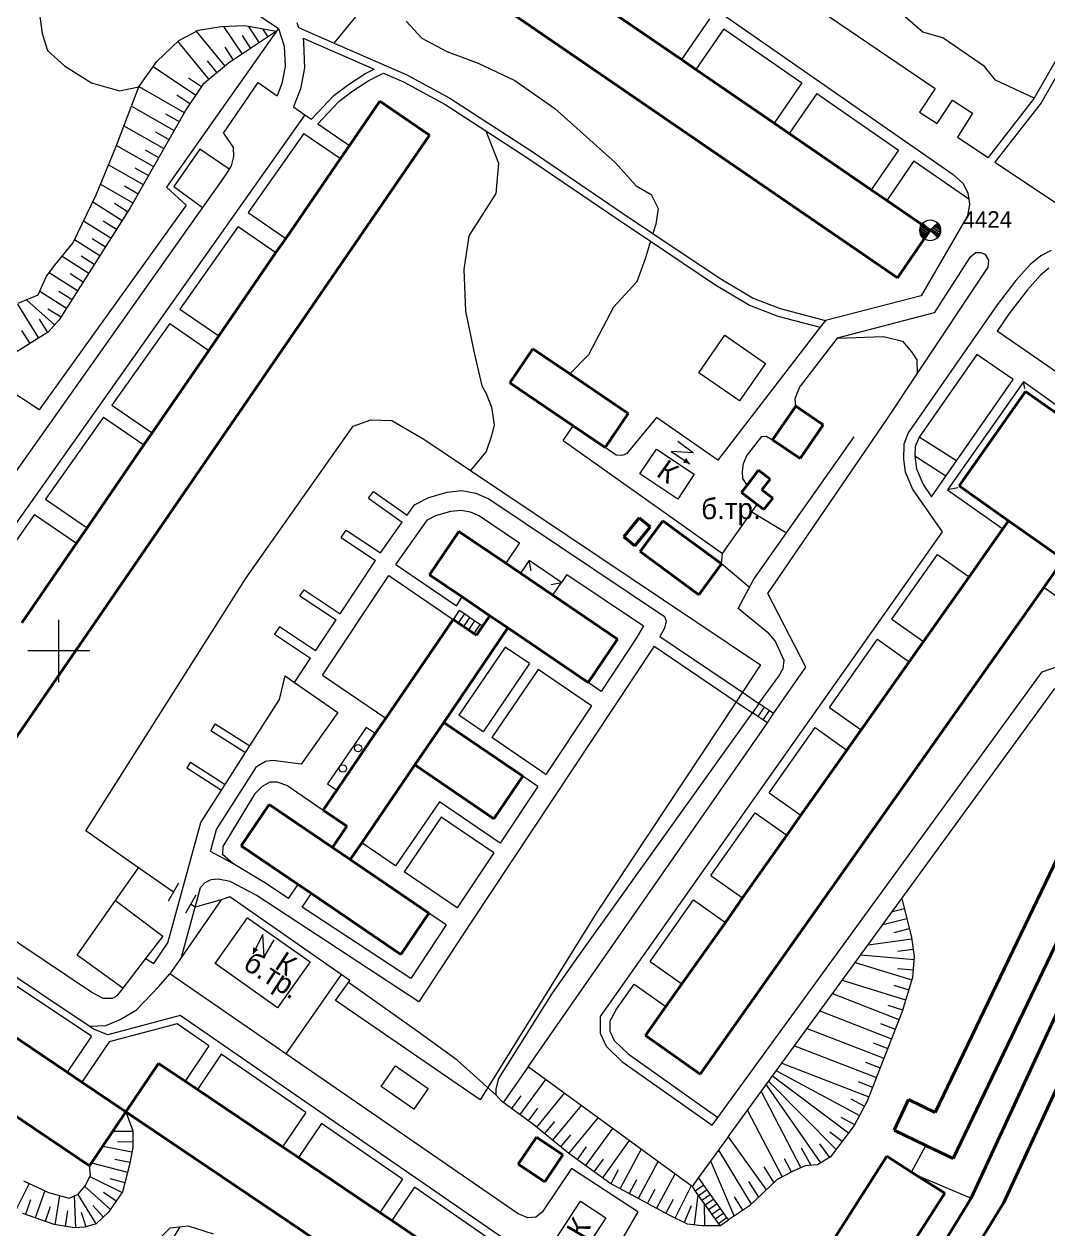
# Model space of a CAD drawing. Extents: x 1000 to 4000, y -5000 to -1000.
# Drawn here: x 1193.3 to 1390.4, y -3511.3 to -3279.3 of the extents above; entities that cross this region are included whole.
import ezdxf
from ezdxf.enums import TextEntityAlignment as Align

# ---------------------------------------------------------------- set-up
doc = ezdxf.new("R2010")
doc.units = 0
doc.header["$MEASUREMENT"] = 0
for name, color, linetype in [('1', 7, 'CONTINUOUS'), ('11', 7, 'CONTINUOUS'), ('16', 7, 'CONTINUOUS'), ('17', 7, 'CONTINUOUS'), ('2', 7, 'CONTINUOUS'), ('24', 7, 'CONTINUOUS'), ('25', 7, 'CONTINUOUS'), ('37', 7, 'CONTINUOUS'), ('40', 7, 'CONTINUOUS'), ('6', 7, 'CONTINUOUS'), ('7', 7, 'CONTINUOUS')]:
    doc.layers.add(name, color=color, linetype=linetype)
doc.styles.get("Standard").update_dxf_attribs({"font": 'txt', "height": 0.2})

msp = doc.modelspace()

# ---------------------------------------------------------------- linework, layer by layer
at = {"layer": '1', "color": 253, "linetype": 'Continuous', "lineweight": 0}
for p, q in [((1200, -3406.06), (1200, -3394.02)), ((1205.96, -3400), (1194.04, -3400))]:
    msp.add_line(p, q, dxfattribs=at)
at = {"layer": '11', "color": 253, "linetype": 'Continuous', "lineweight": 0}
for p, q in [((1241.91, -3280.68), (1220.69, -3310.71)), ((1242.28, -3280.16), (1241.91, -3280.68)), ((1220.69, -3310.71), (1224.48, -3314.17)), ((1224.48, -3314.17), (1196.22, -3353.62)), ((1196.22, -3353.62), (1189.18, -3348.97)), ((1236.07, -3385.97), (1256.63, -3356.72)), ((1256.63, -3356.72), (1260.03, -3355.55)), ((1260.03, -3355.55), (1264.08, -3355.66)), ((1264.08, -3355.66), (1270.25, -3359.27)), ((1270.25, -3359.27), (1279.22, -3365.29)), ((1279.22, -3365.29), (1335.07, -3402.73)), ((1332.95, -3387.81), (1327.57, -3383.27)), ((1205.2, -3434.7), (1236.07, -3385.97)), ((1335.07, -3402.73), (1331.58, -3408)), ((1331.58, -3408), (1330.38, -3409.81)), ((1330.38, -3409.81), (1303.57, -3450.31)), ((1215.31, -3441.77), (1205.2, -3434.7)), ((1210.88, -3448.09), (1215.31, -3441.77)), ((1222.03, -3446.47), (1215.31, -3441.77)), ((1223.04, -3444.74), (1221.02, -3448.19)), ((1203.49, -3458.64), (1210.88, -3448.09)), ((1210.88, -3448.09), (1220, -3454.99)), ((1226.37, -3447.07), (1224.35, -3450.52)), ((1231.23, -3447.94), (1226.23, -3449.4)), ((1232.92, -3447.37), (1231.23, -3447.94)), ((1254.32, -3462.34), (1232.92, -3447.37)), ((1226.23, -3449.4), (1225.36, -3448.8)), ((1303.57, -3450.31), (1282.59, -3484.13)), ((1220, -3454.99), (1216.7, -3459.27)), ((1212.33, -3464.97), (1203.49, -3458.64)), ((1216.7, -3459.27), (1212.33, -3464.97)), ((1253.25, -3467.36), (1255.78, -3463.86)), ((1256.01, -3463.53), (1254.32, -3462.34)), ((1255.78, -3463.86), (1256.01, -3463.53)), ((1281.13, -3486.49), (1253.25, -3467.36)), ((1282.59, -3484.13), (1281.13, -3486.49)), ((1364.15, -3500.4), (1366.89, -3495.26)), ((1364.15, -3500.4), (1364.86, -3500.85)), ((1364.86, -3500.85), (1375.65, -3505.45))]:
    msp.add_line(p, q, dxfattribs=at)
for p in [(1226.23, -3449.4), (1364.15, -3500.4)]:
    msp.add_point(p, dxfattribs=at)
at = {"layer": '16', "color": 253, "linetype": 'Continuous', "lineweight": 0}
for p, q in [((1319.16, -3359.63), (1322.15, -3361.86)), ((1311.85, -3365.95), (1315.02, -3361.14)), ((1315.02, -3361.14), (1322.33, -3365.96)), ((1322.15, -3361.86), (1317.9, -3361.63)), ((1317.9, -3361.63), (1321.48, -3363.98)), ((1319.16, -3370.77), (1311.85, -3365.95)), ((1322.33, -3365.96), (1319.16, -3370.77)), ((1230.08, -3460.24), (1236.32, -3451.41)), ((1236.32, -3451.41), (1248.35, -3459.91)), ((1239.25, -3454.62), (1237.32, -3458.44)), ((1239.51, -3458.86), (1239.25, -3454.62)), ((1241.38, -3455.64), (1239.51, -3458.86)), ((1242.11, -3468.75), (1230.08, -3460.24)), ((1248.35, -3459.91), (1242.11, -3468.75)), ((1323.14, -3501.45), (1321.89, -3503.18)), ((1324.17, -3502.92), (1323.14, -3501.45)), ((1321.89, -3503.18), (1322.52, -3504.08)), ((1324.17, -3502.92), (1322.52, -3504.08)), ((1324.81, -3503.82), (1323.16, -3504.98)), ((1324.81, -3503.82), (1324.17, -3502.92)), ((1325.44, -3504.71), (1324.81, -3503.82)), ((1295.72, -3513.16), (1300.43, -3506)), ((1300.43, -3506), (1305.31, -3509.21)), ((1322.52, -3504.08), (1323.16, -3504.98)), ((1323.16, -3504.98), (1323.79, -3505.88)), ((1325.44, -3504.71), (1323.79, -3505.88)), ((1323.79, -3505.88), (1324.42, -3506.78)), ((1326.08, -3505.61), (1324.42, -3506.78)), ((1326.08, -3505.61), (1325.44, -3504.71)), ((1326.71, -3506.51), (1326.08, -3505.61)), ((1324.42, -3506.78), (1325.06, -3507.68)), ((1326.71, -3506.51), (1325.06, -3507.68)), ((1325.06, -3507.68), (1325.69, -3508.58)), ((1327.34, -3507.41), (1325.69, -3508.58)), ((1327.98, -3508.31), (1326.32, -3509.47)), ((1327.34, -3507.41), (1326.71, -3506.51)), ((1327.98, -3508.31), (1327.34, -3507.41)), ((1328.61, -3509.21), (1327.98, -3508.31)), ((1305.31, -3509.21), (1300.61, -3516.37)), ((1325.69, -3508.58), (1326.32, -3509.47)), ((1326.32, -3509.47), (1326.96, -3510.37)), ((1328.61, -3509.21), (1326.96, -3510.37)), ((1326.96, -3510.37), (1327.23, -3510.76)), ((1327.23, -3510.76), (1328.88, -3509.59)), ((1328.61, -3509.21), (1328.88, -3509.59))]:
    msp.add_line(p, q, dxfattribs=at)
for points in [[(1321.48, -3363.98), (1320.75, -3362.86), (1320.14, -3363.76)], [(1237.32, -3458.44), (1238.35, -3457.59), (1237.39, -3457.08)]]:
    msp.add_solid(points, dxfattribs=at)
at = {"layer": '2', "color": 253, "linetype": 'Continuous', "lineweight": 0}
msp.add_circle((1367.74, -3319.02), 2, dxfattribs=at)
msp.add_3dface([(1366.33, -3317.61), (1367.74, -3319.02), (1366.33, -3317.61)], dxfattribs=at)
at = {"layer": '24', "color": 253, "linetype": 'Continuous', "lineweight": 0}
for p, q in [((1291.7, -3252.3), (1372.19, -3308.29)), ((1203.72, -3253.91), (1242.28, -3280.16)), ((1404.61, -3263.93), (1387.78, -3293.58)), ((1405.19, -3266.18), (1389.12, -3294.48)), ((1337.87, -3270.65), (1368.7, -3291.72)), ((1325.26, -3278.28), (1319.86, -3286.15)), ((1242.28, -3280.16), (1243.38, -3283.53)), ((1245.82, -3279), (1246.14, -3279.97)), ((1246.14, -3279.97), (1253.01, -3282.97)), ((1328.04, -3280.22), (1322.65, -3288.07)), ((1328.04, -3280.22), (1343, -3290.62)), ((1247.04, -3282.01), (1260.71, -3287.99)), ((1247.04, -3282.01), (1247.08, -3282.85)), ((1247.08, -3282.85), (1247.31, -3287.71)), ((1253.01, -3282.97), (1266.98, -3289.08)), ((1243.38, -3283.53), (1243.56, -3287.44)), ((1243.56, -3287.44), (1242.92, -3290.72)), ((1247.31, -3287.71), (1246.52, -3291.75)), ((1258.91, -3288.87), (1260.71, -3287.99)), ((1255.74, -3290.91), (1258.91, -3288.87)), ((1256.6, -3292.13), (1259.64, -3290.17)), ((1259.64, -3290.17), (1262.51, -3288.78)), ((1262.51, -3288.78), (1266.32, -3290.44)), ((1266.98, -3289.08), (1275.28, -3293.54)), ((1231.66, -3300.31), (1238.34, -3290.58)), ((1238.34, -3290.58), (1242.01, -3293.09)), ((1242.92, -3290.72), (1242.01, -3293.09)), ((1246.52, -3291.75), (1245.16, -3295.26)), ((1252.92, -3293.07), (1255.74, -3290.91)), ((1253.92, -3294.18), (1256.6, -3292.13)), ((1266.32, -3290.44), (1274.5, -3294.84)), ((1343, -3290.62), (1337.67, -3298.38)), ((1345.92, -3292.65), (1340.6, -3300.39)), ((1345.92, -3292.65), (1361.61, -3303.57)), ((1368.7, -3291.72), (1365.71, -3296.29)), ((1248.61, -3297.63), (1252.92, -3293.07)), ((1249.86, -3298.48), (1253.92, -3294.18)), ((1274.5, -3294.84), (1282.2, -3299.84)), ((1275.28, -3293.54), (1290.95, -3303.73)), ((1369.1, -3298.42), (1372, -3293.97)), ((1372, -3293.97), (1375.88, -3296.44)), ((1387.78, -3293.58), (1378.87, -3305.01)), ((1389.12, -3294.48), (1380.21, -3305.91)), ((1247.33, -3296.75), (1186.58, -3382.71)), ((1245.16, -3295.26), (1247.33, -3296.75)), ((1247.33, -3296.75), (1248.61, -3297.63)), ((1365.71, -3296.29), (1369.1, -3298.42)), ((1375.88, -3296.44), (1372.97, -3301.07)), ((1249.86, -3298.48), (1255.95, -3302.66)), ((1231.66, -3300.31), (1233.53, -3303.08)), ((1247.18, -3300.38), (1236.42, -3315.6)), ((1247.18, -3300.38), (1254.2, -3305.2)), ((1282.2, -3299.84), (1290.11, -3304.99)), ((1372.97, -3301.07), (1378.87, -3305.01)), ((1227.15, -3303.42), (1222.11, -3310.57)), ((1232.78, -3307.23), (1227.15, -3303.42)), ((1233.53, -3303.08), (1233.62, -3304.81)), ((1290.95, -3303.73), (1308.5, -3315.7)), ((1361.61, -3303.57), (1356.36, -3311.21)), ((1233.62, -3304.81), (1233.16, -3306.63)), ((1290.11, -3304.99), (1307.65, -3316.95)), ((1364.61, -3305.65), (1359.38, -3313.28)), ((1364.61, -3305.65), (1375.15, -3312.98)), ((1380.21, -3305.91), (1392.41, -3314.04)), ((1231.7, -3308.91), (1227.67, -3314.6)), ((1232.78, -3307.23), (1231.7, -3308.91)), ((1233.16, -3306.63), (1232.78, -3307.23)), ((1372.19, -3308.29), (1374.06, -3309.99)), ((1222.11, -3310.57), (1227.67, -3314.6)), ((1374.06, -3309.99), (1374.99, -3311.84)), ((1374.99, -3311.84), (1375.15, -3312.98)), ((1375.15, -3312.98), (1375.3, -3314.04)), ((1227.67, -3314.6), (1189.65, -3368.36)), ((1236.42, -3315.6), (1243.66, -3320.57)), ((1308.5, -3315.7), (1314.36, -3319.63)), ((1375.3, -3314.04), (1374.94, -3316.2)), ((1307.65, -3316.95), (1313.89, -3321.14)), ((1374.94, -3316.2), (1365.99, -3331.61)), ((1234.52, -3318.3), (1223.28, -3334.2)), ((1234.52, -3318.3), (1241.79, -3323.29)), ((1314.36, -3319.63), (1327.09, -3328.17)), ((1313.89, -3321.14), (1326.28, -3329.45)), ((1375.29, -3324.34), (1368.51, -3334.93)), ((1376.55, -3323.33), (1375.29, -3324.34)), ((1377.51, -3323.33), (1376.55, -3323.33)), ((1378.4, -3323.68), (1377.51, -3323.33)), ((1379.02, -3324.77), (1378.4, -3323.68)), ((1378.88, -3326.14), (1379.02, -3324.77)), ((1389.01, -3323.92), (1386.99, -3325.57)), ((1391.03, -3322.91), (1389.01, -3323.92)), ((1365.24, -3346.65), (1378.88, -3326.14)), ((1386.99, -3325.57), (1384.24, -3328.69)), ((1390.58, -3326.34), (1388.99, -3327.64)), ((1326.28, -3329.45), (1332.98, -3333.45)), ((1327.09, -3328.17), (1333.65, -3332.08)), ((1384.24, -3328.69), (1380.66, -3333.36)), ((1388.99, -3327.64), (1386.45, -3330.51)), ((1333.65, -3332.08), (1338.84, -3334.08)), ((1365.99, -3331.61), (1347.58, -3336.38)), ((1386.45, -3330.51), (1382.97, -3335.06)), ((1223.28, -3334.2), (1230.78, -3339.34)), ((1332.98, -3333.45), (1338.38, -3335.53)), ((1338.84, -3334.08), (1347.58, -3336.38)), ((1380.66, -3333.36), (1363.49, -3358.03)), ((1338.38, -3335.53), (1346.57, -3337.68)), ((1347.58, -3336.38), (1346.57, -3337.68)), ((1368.51, -3334.93), (1349.82, -3339.78)), ((1382.97, -3335.06), (1380.63, -3338.42)), ((1221.33, -3336.97), (1210.22, -3352.68)), ((1221.33, -3336.97), (1228.86, -3342.14)), ((1346.57, -3337.68), (1326.86, -3363.26)), ((1407.79, -3357.32), (1380.63, -3338.42)), ((1323.19, -3346.47), (1328.2, -3339.24)), ((1328.2, -3339.24), (1336.03, -3344.66)), ((1349.82, -3339.78), (1342.69, -3349.03)), ((1376.72, -3342.91), (1365.61, -3358.87)), ((1383.71, -3347.78), (1376.72, -3342.91)), ((1336.03, -3344.66), (1331.02, -3351.89)), ((1331.02, -3351.89), (1323.19, -3346.47)), ((1359.36, -3355.48), (1365.24, -3346.65)), ((1372.83, -3363.41), (1383.71, -3347.78)), ((1341.73, -3351.46), (1342.15, -3350.39)), ((1342.15, -3350.39), (1342.69, -3349.03)), ((1210.22, -3352.68), (1217.98, -3358.01)), ((1341.86, -3352.87), (1341.73, -3351.46)), ((1208.6, -3354.99), (1197.4, -3370.82)), ((1208.6, -3354.99), (1216.38, -3360.33)), ((1315.06, -3355.09), (1309.29, -3362.08)), ((1326.86, -3363.26), (1315.06, -3355.09)), ((1297.05, -3359.52), (1299, -3356.65)), ((1336.48, -3388.97), (1359.36, -3355.48)), ((1297.05, -3359.52), (1327.74, -3381.25)), ((1335.23, -3358.71), (1332.47, -3362.28)), ((1335.23, -3358.71), (1336.16, -3358.66)), ((1336.16, -3358.66), (1337.41, -3359.37)), ((1363.49, -3358.03), (1362.66, -3360.22)), ((1365.61, -3358.87), (1364.87, -3360.66)), ((1372.83, -3363.41), (1365.61, -3358.87)), ((1307.28, -3362.31), (1305.15, -3360.82)), ((1309.29, -3362.08), (1308.36, -3362.39)), ((1362.66, -3360.22), (1362.57, -3363.07)), ((1364.87, -3360.66), (1364.81, -3362.52)), ((1308.36, -3362.39), (1307.28, -3362.31)), ((1331.61, -3365.44), (1331.81, -3363.95)), ((1331.81, -3363.95), (1332.47, -3362.28)), ((1362.57, -3363.07), (1362.93, -3365.54)), ((1370.77, -3366.37), (1364.81, -3362.52)), ((1364.81, -3362.52), (1365.1, -3364.94)), ((1370.77, -3366.37), (1372.83, -3363.41)), ((1331.68, -3366.79), (1331.61, -3365.44)), ((1332.47, -3368.07), (1331.68, -3366.79)), ((1362.93, -3365.54), (1364.4, -3369.03)), ((1365.1, -3364.94), (1366.37, -3367.95)), ((1368.02, -3370.32), (1370.77, -3366.37)), ((1274.74, -3369.45), (1277.54, -3369.11)), ((1277.54, -3369.11), (1280.29, -3369.64)), ((1364.4, -3369.03), (1370.05, -3377.12)), ((1366.37, -3367.95), (1368.02, -3370.32)), ((1197.4, -3370.82), (1205.41, -3376.32)), ((1259.59, -3370.63), (1260.54, -3369.29)), ((1259.59, -3370.63), (1266.09, -3375.22)), ((1260.54, -3369.29), (1267.04, -3373.87)), ((1268.46, -3371.86), (1271.21, -3370.46)), ((1271.21, -3370.46), (1274.74, -3369.45)), ((1280.29, -3369.64), (1282.8, -3370.75)), ((1282.8, -3370.75), (1316.58, -3393.41)), ((1195.33, -3373.76), (1188.21, -3383.84)), ((1195.33, -3373.76), (1203.38, -3379.28)), ((1267.04, -3373.87), (1268.46, -3371.86)), ((1272.59, -3373.95), (1275.48, -3373.12)), ((1275.48, -3373.12), (1277.41, -3372.89)), ((1277.41, -3372.89), (1279.17, -3373.23)), ((1279.17, -3373.23), (1280.99, -3374.03)), ((1327.74, -3381.25), (1333.42, -3373.24)), ((1333.42, -3373.24), (1334.43, -3371.8)), ((1261.9, -3381.15), (1266.09, -3375.22)), ((1264.89, -3383.41), (1270.98, -3374.77)), ((1270.98, -3374.77), (1272.59, -3373.95)), ((1280.99, -3374.03), (1288.7, -3379.2)), ((1254.32, -3378.18), (1255.28, -3376.74)), ((1254.32, -3378.18), (1260.96, -3382.6)), ((1255.28, -3376.74), (1261.9, -3381.15)), ((1370.05, -3377.12), (1304.23, -3470.44)), ((1288.7, -3379.2), (1286.03, -3383.13)), ((1254.12, -3392.87), (1260.96, -3382.6)), ((1360.34, -3393.88), (1369.12, -3381.43)), ((1369.12, -3381.43), (1375.24, -3385.74)), ((1264.89, -3383.41), (1276.52, -3391.32)), ((1297.8, -3385.31), (1296.76, -3386.84)), ((1297.8, -3385.31), (1312.55, -3395.21)), ((1250.73, -3404.71), (1263.5, -3385.52)), ((1263.5, -3385.52), (1275.88, -3393.95)), ((1246.41, -3389.42), (1247.19, -3388.26)), ((1246.41, -3389.42), (1253.35, -3394.04)), ((1247.19, -3388.26), (1254.12, -3392.87)), ((1276.52, -3391.32), (1277.66, -3389.64)), ((1343.81, -3403.14), (1336.48, -3388.97)), ((1404.8, -3398.57), (1389.6, -3387.84)), ((1249.38, -3400), (1253.35, -3394.04)), ((1316.58, -3393.41), (1316.9, -3394.31)), ((1316.9, -3394.31), (1316.61, -3395.66)), ((1360.34, -3393.88), (1366.46, -3398.19)), ((1242.44, -3395.39), (1241.49, -3396.83)), ((1241.49, -3396.83), (1248.42, -3401.44)), ((1249.38, -3400), (1242.44, -3395.39)), ((1312.55, -3395.21), (1311.22, -3397.5)), ((1316.61, -3395.66), (1315.7, -3397.22)), ((1285.92, -3399.29), (1277, -3412.4)), ((1314.62, -3399.12), (1279.36, -3452.26)), ((1290.59, -3402.47), (1285.92, -3399.29)), ((1311.22, -3397.5), (1304.37, -3407.81)), ((1314.62, -3399.12), (1330.38, -3409.81)), ((1315.7, -3397.22), (1331.58, -3408)), ((1348.33, -3410.9), (1357.58, -3397.79)), ((1357.58, -3397.79), (1363.7, -3402.11)), ((1389.3, -3404.07), (1404.8, -3398.57)), ((1245.33, -3406.08), (1248.42, -3401.44)), ((1290.59, -3402.47), (1281.67, -3415.58)), ((1292.28, -3403.62), (1283.36, -3416.73)), ((1302.53, -3410.59), (1292.28, -3403.62)), ((1337.59, -3412.09), (1343.81, -3403.14)), ((1242.46, -3409.38), (1243.53, -3404.83)), ((1243.53, -3404.83), (1245.33, -3406.08)), ((1245.33, -3406.08), (1253.7, -3411.87)), ((1250.73, -3404.71), (1262.91, -3413)), ((1304.37, -3407.81), (1301.87, -3406.11)), ((1326.84, -3489.86), (1389.3, -3404.07)), ((1331.58, -3408), (1334.77, -3410.17)), ((1362.28, -3447.69), (1391.7, -3407.28)), ((1236.73, -3418.32), (1242.46, -3409.38)), ((1302.53, -3410.59), (1293.76, -3423.8)), ((1330.38, -3409.81), (1333.55, -3411.97)), ((1348.33, -3410.9), (1354.45, -3415.21)), ((1253.7, -3411.87), (1246.65, -3421.86)), ((1281.67, -3415.58), (1277, -3412.4)), ((1230.07, -3414.05), (1229.25, -3415.33)), ((1229.25, -3415.33), (1235.92, -3419.6)), ((1230.07, -3414.05), (1236.73, -3418.32)), ((1290.31, -3480.13), (1336.39, -3413.87)), ((1336.72, -3427.36), (1345.58, -3414.8)), ((1345.58, -3414.8), (1351.7, -3419.12)), ((1293.76, -3423.8), (1283.36, -3416.73)), ((1231.99, -3425.73), (1235.92, -3419.6)), ((1235.92, -3419.6), (1236.73, -3418.32)), ((1225.32, -3421.46), (1224.63, -3422.55)), ((1224.63, -3422.55), (1231.29, -3426.82)), ((1225.32, -3421.46), (1231.99, -3425.73)), ((1230.33, -3434.4), (1238.03, -3422.37)), ((1239.78, -3421.32), (1238.03, -3422.37)), ((1241.21, -3421.14), (1239.78, -3421.32)), ((1246.65, -3421.86), (1241.21, -3421.14)), ((1292.22, -3426.14), (1289.3, -3424.15)), ((1227.3, -3433.05), (1231.29, -3426.82)), ((1231.29, -3426.82), (1231.99, -3425.73)), ((1239.16, -3426.14), (1237.64, -3427.59)), ((1240.61, -3425.28), (1239.16, -3426.14)), ((1241.99, -3425.28), (1240.61, -3425.28)), ((1244.05, -3426.04), (1241.99, -3425.28)), ((1244.05, -3426.04), (1250.88, -3430.69)), ((1292.22, -3426.14), (1284.98, -3437.04)), ((1237.64, -3427.59), (1231.56, -3437.72)), ((1273.26, -3429.06), (1264.83, -3441.44)), ((1284.98, -3437.04), (1273.26, -3429.06)), ((1336.72, -3427.36), (1342.84, -3431.68)), ((1325.5, -3443.26), (1334.01, -3431.2)), ((1334.01, -3431.2), (1340.13, -3435.52)), ((1223.38, -3447.41), (1227.3, -3433.05)), ((1273.62, -3432.05), (1266.48, -3442.56)), ((1283.73, -3438.93), (1273.62, -3432.05)), ((1229.17, -3438.66), (1230.33, -3434.4)), ((1233.51, -3440.97), (1229.17, -3438.66)), ((1231.56, -3437.72), (1231.47, -3439.23)), ((1264.83, -3441.44), (1258.29, -3436.99)), ((1233.51, -3440.97), (1231.47, -3439.23)), ((1239.43, -3444.57), (1233.51, -3440.97)), ((1283.73, -3438.93), (1276.7, -3449.52)), ((1206.17, -3465.68), (1169.59, -3441.24)), ((1276.7, -3449.52), (1266.48, -3442.56)), ((1325.5, -3443.26), (1331.63, -3447.58)), ((1226.23, -3449.4), (1227.27, -3445.61)), ((1228.1, -3444.7), (1227.27, -3445.61)), ((1229.26, -3444.12), (1228.1, -3444.7)), ((1230.66, -3443.98), (1229.26, -3444.12)), ((1232.98, -3444.41), (1230.66, -3443.98)), ((1237.95, -3447.06), (1232.98, -3444.41)), ((1244.22, -3447.71), (1239.43, -3444.57)), ((1244.22, -3447.71), (1246.04, -3445.03)), ((1205.8, -3472.29), (1166.4, -3445.98)), ((1220.97, -3456.22), (1223.38, -3447.41)), ((1231.23, -3447.94), (1223.6, -3459)), ((1269.27, -3467.6), (1237.95, -3447.06)), ((1246.81, -3449.4), (1248.6, -3446.77)), ((1313.81, -3459.84), (1322.17, -3447.99)), ((1322.17, -3447.99), (1328.3, -3452.3)), ((1328.83, -3493.64), (1362.28, -3447.69)), ((1223.6, -3459), (1226.23, -3449.4)), ((1267.74, -3463.13), (1246.81, -3449.4)), ((1279.36, -3452.26), (1269.27, -3467.6)), ((1274.55, -3452.78), (1271.22, -3450.51)), ((1274.55, -3452.78), (1267.74, -3463.13)), ((1218.29, -3460.24), (1220.97, -3456.22)), ((1216.7, -3459.27), (1218.29, -3460.24)), ((1223.6, -3459), (1221.37, -3462.24)), ((1313.81, -3459.84), (1319.93, -3464.16)), ((1206.25, -3474.22), (1189.78, -3463.22)), ((1219.27, -3464.66), (1221.37, -3462.24)), ((1243.68, -3477.62), (1221.37, -3462.24)), ((1254.32, -3462.34), (1243.68, -3477.62)), ((1307.19, -3469.22), (1310.73, -3464.21)), ((1310.73, -3464.21), (1316.86, -3468.53)), ((1208.54, -3466.95), (1206.17, -3465.68)), ((1211.17, -3466.48), (1210.27, -3466.95)), ((1212.33, -3464.97), (1211.17, -3466.48)), ((1214.91, -3469.17), (1219.27, -3464.66)), ((1210.27, -3466.95), (1208.54, -3466.95)), ((1209.01, -3472.19), (1211.8, -3471.02)), ((1223.35, -3470.26), (1209.45, -3473.96)), ((1211.8, -3471.02), (1214.91, -3469.17)), ((1285.22, -3512.91), (1223.35, -3470.26)), ((1304.23, -3470.44), (1304.23, -3473.64)), ((1307.19, -3469.22), (1306.07, -3471.32)), ((1306.07, -3471.32), (1306.07, -3473.24)), ((1205.8, -3472.29), (1209.01, -3472.19)), ((1206.66, -3472.86), (1205.8, -3472.29)), ((1209.45, -3473.96), (1206.66, -3472.86)), ((1222.74, -3471.83), (1209.67, -3475.31)), ((1228.88, -3476.06), (1222.74, -3471.83)), ((1304.23, -3473.64), (1305.37, -3476.16)), ((1306.07, -3473.24), (1306.9, -3475.08)), ((1206.25, -3474.22), (1201.57, -3481.16)), ((1209.67, -3475.31), (1204.42, -3483.08)), ((1306.9, -3475.08), (1309.56, -3477.65)), ((1228.88, -3476.06), (1224.28, -3482.89)), ((1231.26, -3477.7), (1226.67, -3484.51)), ((1247.54, -3488.92), (1231.26, -3477.7)), ((1288.4, -3508.46), (1243.68, -3477.62)), ((1305.37, -3476.16), (1308.38, -3479.07)), ((1309.56, -3477.65), (1326.84, -3489.86)), ((1262.04, -3483.94), (1264.8, -3479.95)), ((1264.8, -3479.95), (1271.07, -3484.3)), ((1321.89, -3503.18), (1290.31, -3480.13)), ((1308.38, -3479.07), (1325.76, -3491.34)), ((1268.31, -3488.28), (1262.04, -3483.94)), ((1271.07, -3484.3), (1268.31, -3488.28)), ((1247.54, -3488.92), (1243.06, -3495.56)), ((1325.76, -3491.34), (1326.84, -3489.86)), ((1250.58, -3491.02), (1246.12, -3497.62)), ((1266.14, -3501.75), (1250.58, -3491.02)), ((1328.83, -3493.64), (1323.14, -3501.45)), ((1298.67, -3499.71), (1293.01, -3508.13)), ((1311.44, -3508.08), (1298.67, -3499.71)), ((1266.14, -3501.75), (1261.79, -3508.19)), ((1268.44, -3503.33), (1264.11, -3509.75)), ((1284.97, -3514.73), (1268.44, -3503.33)), ((1290.27, -3509.19), (1288.4, -3508.46)), ((1293.01, -3508.13), (1291.84, -3509.05)), ((1311.44, -3508.08), (1308.62, -3512.94)), ((1291.84, -3509.05), (1290.27, -3509.19))]:
    msp.add_line(p, q, dxfattribs=at)
at = {"layer": '25', "color": 253, "linetype": 'Continuous', "lineweight": 0}
for p, q in [((1334.77, -3410.17), (1333.55, -3411.97)), ((1335.76, -3410.84), (1334.54, -3412.64)), ((1335.76, -3410.84), (1334.77, -3410.17)), ((1336.75, -3411.52), (1335.76, -3410.84)), ((1334.54, -3412.64), (1333.55, -3411.97)), ((1335.53, -3413.31), (1334.54, -3412.64)), ((1336.75, -3411.52), (1335.53, -3413.31)), ((1336.39, -3413.87), (1335.53, -3413.31)), ((1336.39, -3413.87), (1337.59, -3412.09)), ((1337.59, -3412.09), (1336.75, -3411.52))]:
    msp.add_line(p, q, dxfattribs=at)
at = {"layer": '37', "color": 253, "linetype": 'Continuous', "lineweight": 0}
for p, q in [((1223.08, -3282.45), (1226.86, -3280.45)), ((1226.3, -3280.54), (1231.97, -3287.39)), ((1226.86, -3280.45), (1231.24, -3279.76)), ((1231.24, -3279.76), (1235.71, -3279.6)), ((1231.68, -3279.74), (1235.25, -3285.11)), ((1241.91, -3280.68), (1232.62, -3286.85)), ((1235.71, -3279.6), (1241.91, -3280.68)), ((1236.48, -3279.74), (1238.58, -3282.89)), ((1239.19, -3280.21), (1240.24, -3281.78)), ((1218.85, -3286.52), (1223.08, -3282.45)), ((1222.81, -3282.59), (1228.89, -3289.94)), ((1235.25, -3281.5), (1236.91, -3284)), ((1231.92, -3283.72), (1233.58, -3286.22)), ((1215.38, -3291.37), (1218.85, -3286.52)), ((1218.17, -3287.47), (1226.33, -3292.97)), ((1232.62, -3286.85), (1227.7, -3290.93)), ((1228.52, -3286.36), (1230.43, -3288.67)), ((1224.95, -3289.63), (1227.44, -3291.31)), ((1210.93, -3303.01), (1215.38, -3291.37)), ((1215.4, -3291.34), (1224.14, -3296.32)), ((1227.7, -3290.93), (1224.54, -3295.61)), ((1222.72, -3292.95), (1225.21, -3294.62)), ((1224.54, -3295.61), (1213.69, -3314.68)), ((1213.95, -3295.11), (1222.16, -3299.79)), ((1220.55, -3296.57), (1223.15, -3298.05)), ((1212.51, -3298.89), (1220.18, -3303.27)), ((1218.57, -3300.05), (1221.17, -3301.53)), ((1207.16, -3312.16), (1210.93, -3303.01)), ((1211.06, -3302.68), (1218.21, -3306.74)), ((1216.59, -3303.52), (1219.19, -3305.01)), ((1209.53, -3306.41), (1216.23, -3310.22)), ((1214.61, -3307), (1217.22, -3308.48)), ((1208, -3310.14), (1214.25, -3313.7)), ((1212.63, -3310.47), (1215.24, -3311.96)), ((1202.7, -3321.47), (1207.16, -3312.16)), ((1206.5, -3313.53), (1212.16, -3317.1)), ((1213.69, -3314.68), (1200.08, -3336.23)), ((1210.69, -3313.81), (1213.22, -3315.41)), ((1204.76, -3317.16), (1210.02, -3320.49)), ((1208.55, -3317.19), (1211.09, -3318.8)), ((1199.23, -3325.7), (1202.7, -3321.47)), ((1203.02, -3320.8), (1207.88, -3323.87)), ((1206.42, -3320.58), (1208.95, -3322.18)), ((1200.62, -3324.01), (1205.75, -3327.25)), ((1204.28, -3323.96), (1206.82, -3325.56)), ((1197.62, -3327.85), (1199.23, -3325.7)), ((1198.13, -3327.17), (1203.61, -3330.63)), ((1202.14, -3327.34), (1204.68, -3328.94)), ((1196, -3331.46), (1197.62, -3327.85)), ((1192.15, -3333.08), (1196, -3331.46)), ((1196.32, -3330.76), (1201.48, -3334.01)), ((1200.01, -3330.72), (1202.55, -3332.32)), ((1192, -3333.25), (1196.09, -3339.77)), ((1193.78, -3332.39), (1199.15, -3337.25)), ((1197.87, -3334.11), (1200.41, -3335.71)), ((1196.19, -3336.16), (1197.78, -3338.7)), ((1200.08, -3336.23), (1197.92, -3338.61)), ((1192.79, -3338.31), (1194.4, -3340.84)), ((1197.92, -3338.61), (1195.23, -3340.3)), ((1195.23, -3340.3), (1188.84, -3344.38)), ((1333.8, -3386.23), (1353.12, -3358.82)), ((1330.79, -3391.85), (1333.8, -3386.23)), ((1336.76, -3396.71), (1330.79, -3391.85)), ((1337.87, -3398.11), (1336.76, -3396.71)), ((1339.64, -3401.87), (1337.87, -3398.11)), ((1338.61, -3404.89), (1339.42, -3403.41)), ((1339.42, -3403.41), (1339.64, -3401.87)), ((1334.77, -3410.17), (1338.61, -3404.89)), ((1300.06, -3458.83), (1333.55, -3411.97)), ((1362.28, -3447.69), (1364.16, -3455.21)), ((1360.45, -3450.22), (1362.77, -3449.63)), ((1358.61, -3452.74), (1363.25, -3451.57)), ((1360.83, -3454.24), (1363.74, -3453.51)), ((1355.79, -3456.61), (1364.2, -3455.46)), ((1364.16, -3455.21), (1364.67, -3458.9)), ((1295.05, -3465.97), (1300.06, -3458.83)), ((1354.37, -3458.57), (1364.62, -3459.43)), ((1361.5, -3457.85), (1364.47, -3457.44)), ((1364.67, -3458.9), (1364.33, -3462.93)), ((1353.3, -3460.04), (1364.19, -3463.39)), ((1361.47, -3461.17), (1364.46, -3461.42)), ((1268.99, -3473.25), (1255.78, -3463.86)), ((1350.81, -3463.46), (1363.01, -3467.22)), ((1364.33, -3462.93), (1362.32, -3469.47)), ((1284.72, -3482.4), (1295.05, -3465.97)), ((1348.94, -3466.03), (1361.72, -3471)), ((1360.73, -3464.42), (1363.6, -3465.3)), ((1359.56, -3468.24), (1362.42, -3469.13)), ((1346.5, -3469.37), (1360.27, -3474.73)), ((1362.32, -3469.47), (1355.6, -3486.75)), ((1276.67, -3478.85), (1268.99, -3473.25)), ((1344.07, -3472.72), (1358.82, -3478.45)), ((1358.2, -3471.78), (1361, -3472.86)), ((1356.75, -3475.5), (1359.55, -3476.59)), ((1341.63, -3476.06), (1357.37, -3482.18)), ((1284.21, -3485.57), (1276.67, -3478.85)), ((1290.31, -3480.13), (1285.52, -3486.98)), ((1339.19, -3479.41), (1355.92, -3485.91)), ((1355.3, -3479.23), (1358.1, -3480.32)), ((1284.21, -3484.39), (1284.72, -3482.4)), ((1293.67, -3482.58), (1288.75, -3489.33)), ((1336.64, -3482.92), (1349.62, -3496.06)), ((1337.39, -3481.88), (1352.02, -3492.86)), ((1338.12, -3480.89), (1354.13, -3489.48)), ((1284.21, -3485.57), (1284.21, -3484.39)), ((1297.3, -3485.23), (1291.96, -3491.72)), ((1335.21, -3484.88), (1342.84, -3499.55)), ((1336.13, -3483.62), (1346.64, -3498.63)), ((1353.85, -3482.96), (1356.65, -3484.05)), ((1285.21, -3486.75), (1284.21, -3485.57)), ((1291.43, -3491.28), (1285.21, -3486.75)), ((1288.9, -3485.73), (1287.14, -3488.15)), ((1352.43, -3486.3), (1355.08, -3487.72)), ((1355.6, -3486.75), (1353.08, -3491.45)), ((1212.9, -3488.8), (1214.26, -3492.47)), ((1292.13, -3488.09), (1290.37, -3490.51)), ((1300.54, -3487.6), (1295.05, -3494.26)), ((1332.54, -3488.55), (1339.26, -3501.34)), ((1350.54, -3489.83), (1353.19, -3491.24)), ((1298.15, -3496.82), (1291.43, -3491.28)), ((1295.41, -3490.68), (1293.5, -3492.99)), ((1303.78, -3489.96), (1298.13, -3496.81)), ((1306.55, -3491.99), (1301.38, -3499.15)), ((1353.08, -3491.45), (1348.54, -3497.49)), ((1210.38, -3492.53), (1214.26, -3492.55)), ((1211.25, -3494.54), (1214.25, -3494.55)), ((1214.26, -3492.47), (1214.24, -3495.68)), ((1298.5, -3493.22), (1296.59, -3495.54)), ((1309.78, -3494.34), (1304.62, -3501.49)), ((1328.86, -3493.6), (1336.17, -3503.84)), ((1348.42, -3492.66), (1350.82, -3494.46)), ((1208.44, -3495.41), (1214.07, -3496.53)), ((1214.24, -3495.68), (1213.57, -3499.03)), ((1306.04, -3502.53), (1298.15, -3496.82)), ((1301.51, -3495.55), (1299.75, -3497.98)), ((1312.07, -3496.01), (1308.02, -3503.58)), ((1326.99, -3496.17), (1333.25, -3506.57)), ((1342.92, -3495.76), (1344.75, -3499.09)), ((1346.42, -3494.94), (1348.36, -3497.6)), ((1206.26, -3498.64), (1213.21, -3500.44)), ((1210.74, -3497.91), (1213.68, -3498.5)), ((1213.57, -3499.03), (1212.23, -3504.23)), ((1304.75, -3497.89), (1303, -3500.32)), ((1315.33, -3498.4), (1311.54, -3505.47)), ((1325.47, -3498.26), (1329.92, -3508.77)), ((1339.64, -3497.76), (1341.03, -3500.41)), ((1343.67, -3499.17), (1341.49, -3500.18)), ((1346.02, -3499), (1343.67, -3499.17)), ((1348.54, -3497.49), (1346.02, -3499)), ((1205.05, -3503.02), (1206.08, -3501.06)), ((1206.08, -3501.06), (1205.88, -3499.2)), ((1205.97, -3501.28), (1212.18, -3504.3)), ((1307.67, -3499.99), (1306.26, -3502.64)), ((1318.6, -3500.78), (1315.07, -3507.36)), ((1335.74, -3499.36), (1337.63, -3502.47)), ((1341.49, -3500.18), (1338.3, -3501.85)), ((1194.3, -3502.59), (1191.74, -3507.74)), ((1193.21, -3502.09), (1197.98, -3504.3)), ((1203.69, -3504.64), (1205.05, -3503.02)), ((1204.97, -3503.18), (1209.93, -3507.61)), ((1209.8, -3501.62), (1212.71, -3502.38)), ((1317.63, -3508.73), (1306.04, -3502.53)), ((1311.2, -3501.88), (1309.78, -3504.53)), ((1314.72, -3503.77), (1313.31, -3506.41)), ((1321.7, -3503.04), (1318.61, -3509.22)), ((1332.79, -3502.24), (1334.71, -3505.21)), ((1338.3, -3501.85), (1332.92, -3506.89)), ((1194.55, -3505.74), (1193.55, -3508.57)), ((1197.29, -3503.98), (1195.44, -3509.23)), ((1197.98, -3504.3), (1201.98, -3505.4)), ((1200.1, -3504.88), (1199.22, -3510.53)), ((1201.98, -3505.4), (1203.69, -3504.64)), ((1202.92, -3504.98), (1203.17, -3511.1)), ((1203.64, -3504.69), (1207.08, -3510.37)), ((1208.58, -3504.26), (1211.05, -3505.95)), ((1212.23, -3504.23), (1209.57, -3508.13)), ((1318.25, -3505.66), (1316.83, -3508.3)), ((1323, -3504.76), (1322.32, -3510.57)), ((1330.02, -3505.17), (1331.61, -3507.71)), ((1199.09, -3510.51), (1193.04, -3508.38)), ((1198.32, -3507.06), (1197.33, -3509.89)), ((1201.66, -3507.87), (1201.2, -3510.84)), ((1204.28, -3508.09), (1205.16, -3510.96)), ((1206.53, -3506.86), (1208.57, -3509.06)), ((1209.57, -3508.13), (1207.18, -3510.34)), ((1321.69, -3506.89), (1320.4, -3510.11)), ((1324.21, -3506.48), (1324.3, -3510.65)), ((1332.92, -3506.89), (1328.88, -3509.59)), ((1202.92, -3511.11), (1199.09, -3510.51)), ((1207.18, -3510.34), (1204.97, -3511.02)), ((1221.41, -3511.16), (1224.86, -3510.77)), ((1224.86, -3510.77), (1229.72, -3512.31)), ((1320.99, -3510.41), (1317.63, -3508.73)), ((1323.85, -3510.75), (1320.99, -3510.41)), ((1327.23, -3510.76), (1323.85, -3510.75)), ((1204.97, -3511.02), (1202.92, -3511.11)), ((1219.62, -3512.95), (1221.41, -3511.16)), ((1223.25, -3510.95), (1221.4, -3514.02))]:
    msp.add_line(p, q, dxfattribs=at)
at = {"layer": '40', "color": 253, "linetype": 'Continuous', "lineweight": 0}
for p, q in [((1366.33, -3280.87), (1361.03, -3276.3)), ((1196.25, -3277.3), (1196.77, -3281.1)), ((1253.01, -3282.97), (1257.48, -3277.52)), ((1266.83, -3278.72), (1269.84, -3282.03)), ((1370.16, -3281.96), (1366.33, -3280.87)), ((1196.77, -3281.1), (1197.81, -3284.39)), ((1269.84, -3282.03), (1274.66, -3284.59)), ((1378.2, -3287.45), (1370.16, -3281.96)), ((1197.81, -3284.39), (1201.1, -3287.33)), ((1274.66, -3284.59), (1280.69, -3286.85)), ((1201.1, -3287.33), (1206.3, -3290.62)), ((1280.69, -3286.85), (1287.77, -3290.16)), ((1380.3, -3290.1), (1378.2, -3287.45)), ((1287.77, -3290.16), (1295.46, -3295.57)), ((1387.78, -3293.58), (1380.3, -3290.1)), ((1206.3, -3290.62), (1211.67, -3292.18)), ((1211.67, -3292.18), (1215.38, -3291.37)), ((1295.46, -3295.57), (1307.06, -3305.95)), ((1282.2, -3299.84), (1284.62, -3306.07)), ((1284.62, -3306.07), (1284.12, -3311.91)), ((1307.06, -3305.95), (1311.13, -3310.47)), ((1311.13, -3310.47), (1313.99, -3312.12)), ((1284.12, -3311.91), (1278.94, -3320.08)), ((1313.99, -3312.12), (1315.35, -3314.83)), ((1315.35, -3314.83), (1314.89, -3317.84)), ((1314.89, -3317.84), (1314.36, -3319.63)), ((1278.94, -3320.08), (1277.94, -3326.59)), ((1313.89, -3321.14), (1312.94, -3324.31)), ((1312.94, -3324.31), (1311.28, -3328.97)), ((1277.94, -3326.59), (1278.28, -3334.59)), ((1311.28, -3328.97), (1306.76, -3333.79)), ((1306.76, -3333.79), (1301.94, -3342.97)), ((1278.28, -3334.59), (1279.94, -3342.6)), ((1349.82, -3339.78), (1358.75, -3339.49)), ((1358.75, -3339.49), (1362.39, -3340.36)), ((1362.39, -3340.36), (1364.13, -3342.39)), ((1279.94, -3342.6), (1281.45, -3348.94)), ((1301.94, -3342.97), (1298.35, -3346.67)), ((1364.13, -3342.39), (1365.15, -3343.99)), ((1365.15, -3343.99), (1365.24, -3346.65)), ((1281.45, -3348.94), (1282.28, -3350.44)), ((1282.28, -3350.44), (1283.29, -3353.11)), ((1283.29, -3353.11), (1283.79, -3356.45)), ((1283.79, -3356.45), (1283.29, -3358.62)), ((1283.29, -3358.62), (1282.28, -3361.62)), ((1282.28, -3361.62), (1279.22, -3365.29)), ((1333.42, -3373.24), (1340.09, -3377.31)), ((1327.57, -3383.27), (1327.74, -3381.25))]:
    msp.add_line(p, q, dxfattribs=at)
at = {"layer": '6', "color": 253, "linetype": 'Continuous', "lineweight": 40}
for p, q in [((1263.18, -3260.71), (1361.45, -3328.18)), ((1319.86, -3286.15), (1302.92, -3274.52)), ((1322.65, -3288.07), (1319.86, -3286.15)), ((1337.67, -3298.38), (1322.65, -3288.07)), ((1261.78, -3294.15), (1255.95, -3302.66)), ((1271.32, -3300.7), (1261.78, -3294.15)), ((1340.6, -3300.39), (1337.67, -3298.38)), ((1181.42, -3431.73), (1271.32, -3300.7)), ((1356.36, -3311.21), (1340.6, -3300.39)), ((1255.95, -3302.66), (1254.2, -3305.2)), ((1254.2, -3305.2), (1243.66, -3320.57)), ((1359.38, -3313.28), (1356.36, -3311.21)), ((1367.74, -3319.02), (1359.38, -3313.28)), ((1361.45, -3328.18), (1367.74, -3319.02)), ((1243.66, -3320.57), (1241.79, -3323.29)), ((1241.79, -3323.29), (1230.78, -3339.34)), ((1230.78, -3339.34), (1228.86, -3342.14)), ((1228.86, -3342.14), (1217.98, -3358.01)), ((1291.22, -3341.84), (1286.79, -3348.38)), ((1298.35, -3346.67), (1291.22, -3341.84)), ((1309.59, -3354.27), (1298.35, -3346.67)), ((1286.79, -3348.38), (1299, -3356.65)), ((1386.11, -3350.08), (1373.3, -3368.24)), ((1402.95, -3361.95), (1386.11, -3350.08)), ((1341.86, -3352.87), (1337.41, -3359.37)), ((1347.14, -3356.48), (1341.86, -3352.87)), ((1305.15, -3360.82), (1309.59, -3354.27)), ((1299, -3356.65), (1305.15, -3360.82)), ((1342.69, -3362.99), (1347.14, -3356.48)), ((1217.98, -3358.01), (1216.38, -3360.33)), ((1337.41, -3359.37), (1342.69, -3362.99)), ((1216.38, -3360.33), (1205.41, -3376.32)), ((1332.47, -3368.07), (1334.67, -3365.2)), ((1334.67, -3365.2), (1336.92, -3366.92)), ((1336.92, -3366.92), (1335.34, -3368.99)), ((1331.39, -3369.49), (1332.47, -3368.07)), ((1335.34, -3368.99), (1337.42, -3370.58)), ((1373.3, -3368.24), (1382.84, -3374.97)), ((1334.43, -3371.8), (1331.39, -3369.49)), ((1337.42, -3370.58), (1335.73, -3372.8)), ((1335.73, -3372.8), (1334.43, -3371.8)), ((1311.72, -3374.39), (1308.75, -3378.04)), ((1310.86, -3379.76), (1313.83, -3376.11)), ((1313.83, -3376.11), (1311.72, -3374.39)), ((1316.28, -3374.94), (1311.89, -3380.9)), ((1327.57, -3383.27), (1316.28, -3374.94)), ((1382.84, -3374.97), (1381.75, -3376.52)), ((1382.84, -3374.97), (1393.42, -3382.43)), ((1205.41, -3376.32), (1203.38, -3379.28)), ((1277.02, -3377.01), (1271.35, -3385.34)), ((1286.03, -3383.13), (1277.02, -3377.01)), ((1308.75, -3378.04), (1310.86, -3379.76)), ((1381.75, -3376.52), (1375.24, -3385.74)), ((1203.38, -3379.28), (1192.86, -3394.61)), ((1288.88, -3385.07), (1286.03, -3383.13)), ((1311.89, -3380.9), (1323.18, -3389.23)), ((1271.35, -3385.34), (1277.66, -3389.64)), ((1295.09, -3389.3), (1288.88, -3385.07)), ((1323.18, -3389.23), (1327.57, -3383.27)), ((1389.6, -3387.84), (1392.32, -3383.98)), ((1375.24, -3385.74), (1366.46, -3398.19)), ((1277.66, -3389.64), (1282.96, -3393.25)), ((1307.54, -3397.77), (1295.09, -3389.3)), ((1323.48, -3481.56), (1389.6, -3387.84)), ((1275.88, -3393.95), (1262.91, -3413)), ((1276.87, -3394.62), (1275.88, -3393.95)), ((1277.87, -3395.3), (1276.87, -3394.62)), ((1282.96, -3393.25), (1281.58, -3395.28)), ((1282.96, -3393.25), (1286.44, -3395.61)), ((1274.08, -3413.79), (1286.44, -3395.61)), ((1278.86, -3395.97), (1277.87, -3395.3)), ((1279.85, -3396.65), (1278.86, -3395.97)), ((1280.4, -3397.02), (1279.85, -3396.65)), ((1281.58, -3395.28), (1280.4, -3397.02)), ((1286.44, -3395.61), (1301.87, -3406.11)), ((1301.87, -3406.11), (1307.54, -3397.77)), ((1366.46, -3398.19), (1363.7, -3402.11)), ((1363.7, -3402.11), (1354.45, -3415.21)), ((1368.72, -3488.91), (1407.78, -3407.4)), ((1372.15, -3497.78), (1414.02, -3410.39)), ((1375.65, -3505.45), (1419.37, -3410.61)), ((1262.91, -3413), (1260.9, -3415.96)), ((1381.93, -3506.28), (1424.87, -3413.14)), ((1268.5, -3421.99), (1274.08, -3413.79)), ((1289.3, -3424.15), (1274.08, -3413.79)), ((1354.45, -3415.21), (1351.7, -3419.12)), ((1260.9, -3415.96), (1253.5, -3426.84)), ((1351.7, -3419.12), (1342.84, -3431.68)), ((1258.29, -3436.99), (1268.5, -3421.99)), ((1268.5, -3421.99), (1283.72, -3432.35)), ((1283.72, -3432.35), (1289.3, -3424.15)), ((1253.5, -3426.84), (1250.88, -3430.69)), ((1240.51, -3429.62), (1235.09, -3437.58)), ((1252.66, -3437.89), (1240.51, -3429.62)), ((1250.88, -3430.69), (1255.45, -3433.8)), ((1342.84, -3431.68), (1340.13, -3435.52)), ((1255.45, -3433.8), (1252.66, -3437.89)), ((1340.13, -3435.52), (1331.63, -3447.58)), ((1235.09, -3437.58), (1246.04, -3445.03)), ((1256.1, -3440.22), (1252.66, -3437.89)), ((1256.1, -3440.22), (1258.29, -3436.99)), ((1271.22, -3450.51), (1256.1, -3440.22)), ((1246.04, -3445.03), (1248.6, -3446.77)), ((1248.6, -3446.77), (1265.81, -3458.48)), ((1331.63, -3447.58), (1328.3, -3452.3)), ((1205.88, -3499.2), (1132.61, -3449.8)), ((1265.81, -3458.48), (1271.22, -3450.51)), ((1328.3, -3452.3), (1319.93, -3464.16)), ((1319.93, -3464.16), (1316.86, -3468.53)), ((1316.86, -3468.53), (1312.92, -3474.11)), ((1201.57, -3481.16), (1185.15, -3470.09)), ((1312.92, -3474.11), (1323.48, -3481.56)), ((1219.19, -3479.46), (1212.9, -3488.8)), ((1224.28, -3482.89), (1219.19, -3479.46)), ((1204.42, -3483.08), (1201.57, -3481.16)), ((1226.67, -3484.51), (1224.28, -3482.89)), ((1212.9, -3488.8), (1204.42, -3483.08)), ((1243.06, -3495.56), (1226.67, -3484.51)), ((1360.77, -3492.33), (1363.59, -3486.45)), ((1363.59, -3486.45), (1368.72, -3488.91)), ((1212.9, -3488.8), (1205.88, -3499.2)), ((1284.73, -3537.24), (1212.9, -3488.8)), ((1291.92, -3493.66), (1288.44, -3498.87)), ((1297.02, -3497.06), (1291.92, -3493.66)), ((1366.89, -3495.26), (1360.77, -3492.33)), ((1246.12, -3497.62), (1243.06, -3495.56)), ((1372.15, -3497.78), (1366.89, -3495.26)), ((1261.79, -3508.19), (1246.12, -3497.62)), ((1288.44, -3498.87), (1293.55, -3502.27)), ((1293.55, -3502.27), (1297.02, -3497.06)), ((1346.3, -3517.81), (1359.39, -3497.35)), ((1359.39, -3497.35), (1364.15, -3500.4)), ((1364.15, -3500.4), (1364.86, -3500.85)), ((1364.86, -3500.85), (1370.53, -3504.48)), ((1370.53, -3504.48), (1357.43, -3524.94)), ((1361.67, -3528.14), (1375.65, -3505.45)), ((1264.11, -3509.75), (1261.79, -3508.19)), ((1366.59, -3531.17), (1381.93, -3506.28)), ((1280.76, -3520.98), (1264.11, -3509.75))]:
    msp.add_line(p, q, dxfattribs=at)
at = {"layer": '7', "color": 253, "linetype": 'Continuous', "lineweight": 0}
for p, q in [((1385.72, -3348.2), (1371.07, -3368.98)), ((1403.59, -3361.04), (1385.72, -3348.2)), ((1385.94, -3349.47), (1385.72, -3348.2)), ((1373.04, -3368.64), (1371.07, -3368.98)), ((1371.07, -3368.98), (1381.75, -3376.52)), ((1290.55, -3382.62), (1288.88, -3385.07)), ((1290.92, -3384.59), (1290.55, -3382.62)), ((1296.76, -3386.84), (1290.55, -3382.62)), ((1294.79, -3387.22), (1296.76, -3386.84)), ((1295.09, -3389.3), (1296.76, -3386.84)), ((1277.06, -3392.21), (1275.88, -3393.95)), ((1278.06, -3392.88), (1277.06, -3392.21)), ((1278.06, -3392.88), (1276.87, -3394.62)), ((1279.05, -3393.56), (1277.87, -3395.3)), ((1279.05, -3393.56), (1278.06, -3392.88)), ((1280.04, -3394.23), (1278.86, -3395.97)), ((1280.04, -3394.23), (1279.05, -3393.56)), ((1281.03, -3394.91), (1280.04, -3394.23)), ((1281.03, -3394.91), (1279.85, -3396.65)), ((1281.58, -3395.28), (1281.03, -3394.91)), ((1259.13, -3414.76), (1251.73, -3425.63)), ((1260.9, -3415.96), (1259.13, -3414.76)), ((1251.73, -3425.63), (1253.5, -3426.84))]:
    msp.add_line(p, q, dxfattribs=at)
for centre in [(1257.59, -3418.74), (1254.65, -3422.67)]:
    msp.add_ellipse(centre, major_axis=(0.495, 0.495), ratio=1, start_param=0.785398, end_param=7.068583, dxfattribs=at)

# ---------------------------------------------------------------- texts
at = {"layer": '17', "color": 253, "linetype": 'Continuous', "lineweight": 0}
for s, rotation, p in [('К', 325.1025, (1317.23, -3365.46)), ('б.тр.', 327.2275, (1240.85, -3462.87)), ('К', 326.6781, (1243.73, -3460.23)), ('К', 59.5413, (1300.01, -3511.14))]:
    msp.add_text(s, height=4, rotation=rotation, dxfattribs=at).set_placement(p, align=Align.MIDDLE)
msp.add_text('б.тр.', height=4, dxfattribs=at).set_placement((1329.38, -3373.11), align=Align.MIDDLE)
at = {"layer": '2', "color": 253, "linetype": 'Continuous', "lineweight": 0}
msp.add_text('4424', height=3.2, dxfattribs=at).set_placement((1378.73, -3316.91), align=Align.MIDDLE)

# ---------------------------------------------------------------- meshes
mesh = msp.add_polyface(dxfattribs=at)
corners = [(1366.33, -3320.43), (1366.09, -3320.15), (1366.41, -3320.35), (1365.9, -3319.81), (1366.55, -3320.21), (1365.78, -3319.43), (1366.74, -3320.02), (1365.74, -3319.02), (1366.97, -3319.79), (1365.78, -3318.61), (1367.24, -3319.52), (1365.9, -3318.23), (1367.53, -3319.23), (1366.05, -3317.97), (1367.74, -3319.02), (1366.09, -3317.89), (1367.45, -3318.73), (1366.33, -3317.61), (1366.33, -3317.61)]
mesh.append_faces([[corners[k] for k in face] for face in [(0, 0, 2, 1), (1, 2, 4, 3), (3, 4, 6, 5), (5, 6, 8, 7), (7, 8, 10, 9), (9, 10, 12, 11), (11, 12, 14, 13), (13, 14, 16, 15), (15, 16, 18, 17)]], dxfattribs={"vtx0": -1, "vtx2": -1, "color": 253})
mesh = msp.add_polyface(dxfattribs=at)
corners = [(1369.15, -3320.43), (1369.39, -3320.15), (1368.03, -3319.31), (1369.43, -3320.07), (1367.74, -3319.02), (1369.58, -3319.81), (1367.95, -3318.81), (1369.7, -3319.43), (1368.24, -3318.52), (1369.74, -3319.02), (1368.51, -3318.25), (1369.7, -3318.61), (1368.74, -3318.02), (1369.58, -3318.23), (1368.93, -3317.83), (1369.39, -3317.89), (1369.07, -3317.69), (1369.15, -3317.61), (1369.15, -3317.61)]
mesh.append_faces([[corners[k] for k in face] for face in [(0, 0, 1, 2), (2, 1, 3, 4), (4, 3, 5, 6), (6, 5, 7, 8), (8, 7, 9, 10), (10, 9, 11, 12), (12, 11, 13, 14), (14, 13, 15, 16), (16, 15, 18, 17)]], dxfattribs={"vtx0": -1, "vtx2": -1, "color": 253})

doc.saveas('drawing.dxf')
